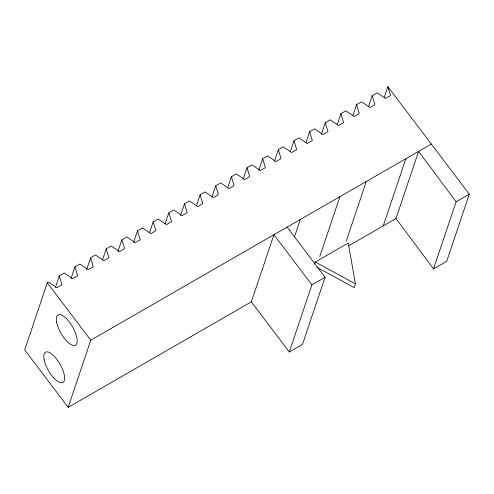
<?xml version="1.0" encoding="UTF-8"?>
<svg xmlns="http://www.w3.org/2000/svg" width="494" height="494" viewBox="0 0 494 494"><rect width="100%" height="100%" fill="white"/><g stroke="black" fill="none" stroke-linecap="round" stroke-linejoin="round"><path stroke-width="0.74" d="M384.165 97.602L387.846 86.654L390.575 95.54L385.481 98.473L377.181 92.798L372.204 95.663L374.927 104.555L369.839 107.488L361.534 101.813L356.557 104.679L359.286 113.564L354.192 116.498L345.886 110.823L340.909 113.688L343.639 122.58L338.544 125.507L330.239 119.832L325.262 122.697L327.991 131.589L322.897 134.522L314.598 128.848L309.621 131.713L312.344 140.599L307.256 143.532L298.95 137.857L293.973 140.722L296.696 149.614L291.608 152.541L283.303 146.866L278.326 149.731L281.055 158.623L275.967 161.557L267.655 155.882L262.678 158.747L265.408 167.633L260.319 170.566L252.014 164.891L247.031 167.756L249.76 176.648L244.672 179.575L236.367 173.9L231.39 176.766L234.113 185.658L229.025 188.591L220.719 182.916L215.742 185.781L218.472 194.667L213.383 197.6L205.072 191.925L200.101 194.79L202.824 203.682L197.736 206.609L189.424 200.935L184.453 203.806L187.177 212.692L182.088 215.625L173.783 209.95L168.806 212.815L171.535 221.701L166.441 224.634L158.136 218.959L153.165 221.825L155.888 230.71L150.8 233.643L142.488 227.969L137.517 230.834L140.24 239.726L135.152 242.659L126.847 236.978L121.87 239.843L124.593 248.735L119.505 251.668L111.199 245.993L106.222 248.859L108.952 257.745L103.857 260.678L95.552 255.003L90.581 257.868L93.304 266.76L88.216 269.687L79.905 264.018L74.934 266.884L77.657 275.769L72.569 278.702L64.263 273.028L59.286 275.893L62.009 284.779L56.921 287.712L48.616 282.037L47.294 282.796L24.7 349.943L68.184 407.346L251.341 301.853L273.942 234.712L311.905 284.834L289.311 351.975L251.341 301.853M55.359 287.57L59.286 275.893M71 278.56L74.934 266.884M86.648 269.545L90.581 257.868M102.536 259.807L106.222 248.859M117.943 251.526L121.87 239.843M68.184 407.346L90.779 340.205L431.33 144.057M133.584 242.511L137.517 230.834M149.478 232.773L153.165 221.825M165.119 223.757L168.806 212.815M180.52 215.483L184.453 203.806M196.414 205.739L200.101 194.79M212.056 196.729L215.742 185.781M227.703 187.714L231.39 176.766M243.104 179.433L247.031 167.756M258.751 170.424L262.678 158.747M274.398 161.408L278.326 149.731M290.287 151.67L293.973 140.722M305.934 142.655L309.621 131.713M321.335 134.374L325.262 122.697M294.424 237.034L300.321 219.515M337.229 124.636L340.909 113.688M352.87 115.627L356.557 104.679M314.629 263.901L315.252 262.036L348.233 243.042L355.47 283.865L354.217 287.594L316.679 267.223M368.518 106.611L372.204 95.663M319.809 256.405L339.891 196.723M287.131 227.117L325.095 277.239L302.501 344.38L289.311 351.975M346.189 241.214L366.276 181.533M383.251 225.882L405.846 158.741M395.99 218.539L418.591 151.399L456.11 201.78L433.516 268.921L395.99 218.539L348.295 246.012M387.846 86.654L469.3 194.185L446.706 261.326L433.516 268.921M311.905 284.834L325.095 277.239M456.11 201.78L469.3 194.185M315.252 262.036L355.47 283.865M47.294 282.796L90.779 340.205M56.705 322.496A17.469 6.607 60.1 0 0 74.174 345.553A17.469 6.607 60.1 0 0 69.444 322.137A17.469 6.607 60.1 0 0 56.705 322.496M44.151 359.799A17.469 6.607 60.1 0 0 61.62 382.856A17.469 6.607 60.1 0 0 56.89 359.434A17.469 6.607 60.1 0 0 44.151 359.799"/></g></svg>
